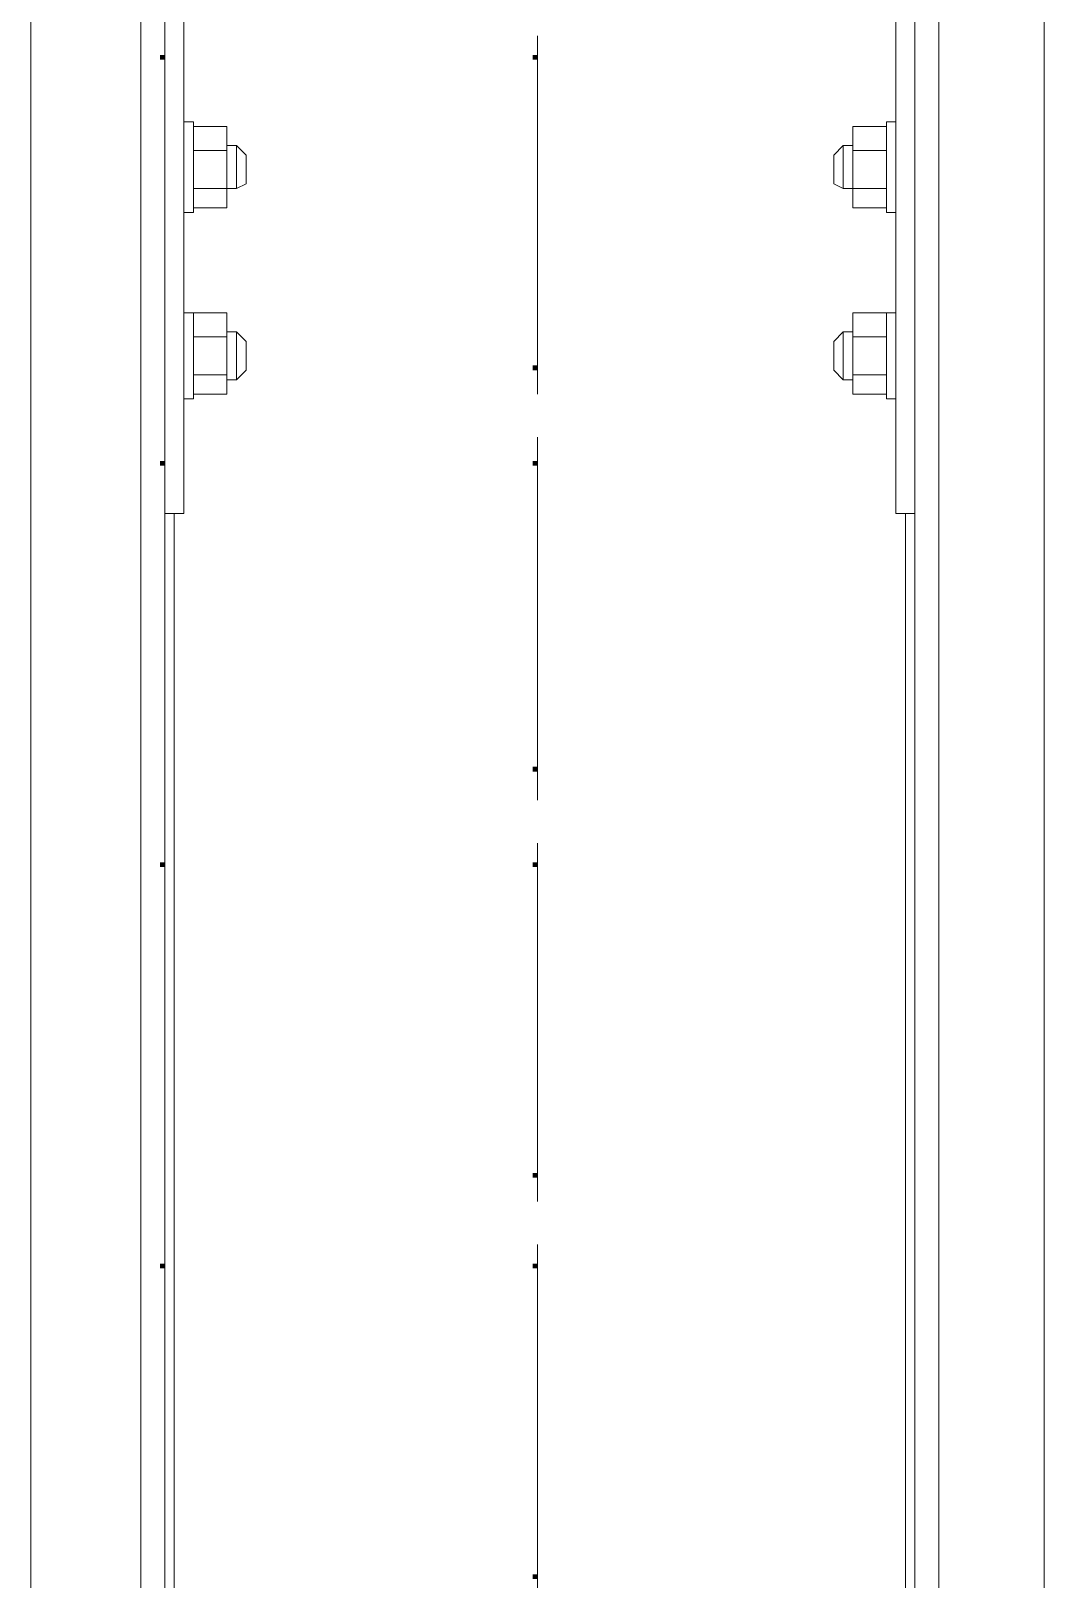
# Model space of a CAD drawing. Header units: metres. Extents: x -223175 to -223082, y -66 to 73.
# Drawn here: x -223169.5491 to -223169.2782, y 33.2724 to 33.6865 of the extents above; entities that cross this region are included whole.
import ezdxf

# ---------------------------------------------------------------- set-up
doc = ezdxf.new("R2010")
doc.units = ezdxf.units.M
doc.header["$MEASUREMENT"] = 0
doc.layers.add('cs-lift.cs', color=7, linetype='Continuous')

msp = doc.modelspace()

# ---------------------------------------------------------------- hatches: boundary and pattern name
at = {"layer": 'cs-lift.cs', "linetype": 'Continuous', "lineweight": 0, "true_color": 0x000000}
for points in [[(-223169.51334, 33.67884), (-223169.51334, 33.68011), (-223169.51461, 33.68011), (-223169.51461, 33.67884)], [(-223169.41365, 33.67884), (-223169.41365, 33.68011), (-223169.41493, 33.68011), (-223169.41493, 33.67884)], [(-223169.41365, 33.59577), (-223169.41365, 33.59705), (-223169.41493, 33.59705), (-223169.41493, 33.59577)], [(-223169.51334, 33.57021), (-223169.51334, 33.57149), (-223169.51461, 33.57149), (-223169.51461, 33.57021)], [(-223169.41365, 33.57021), (-223169.41365, 33.57149), (-223169.41493, 33.57149), (-223169.41493, 33.57021)], [(-223169.41365, 33.48842), (-223169.41365, 33.4897), (-223169.41493, 33.4897), (-223169.41493, 33.48842)], [(-223169.51334, 33.46286), (-223169.51334, 33.46414), (-223169.51461, 33.46414), (-223169.51461, 33.46286)], [(-223169.41365, 33.46286), (-223169.41365, 33.46414), (-223169.41493, 33.46414), (-223169.41493, 33.46286)], [(-223169.41365, 33.37979), (-223169.41365, 33.38107), (-223169.41493, 33.38107), (-223169.41493, 33.37979)], [(-223169.51334, 33.35552), (-223169.51334, 33.35679), (-223169.51461, 33.35679), (-223169.51461, 33.35552)], [(-223169.41365, 33.35552), (-223169.41365, 33.35679), (-223169.41493, 33.35679), (-223169.41493, 33.35552)], [(-223169.41365, 33.27245), (-223169.41365, 33.27373), (-223169.41493, 33.27373), (-223169.41493, 33.27245)]]:
    msp.add_hatch(color=18, dxfattribs=at).paths.add_polyline_path(points)

# ---------------------------------------------------------------- linework, layer by layer
at = {"layer": 'cs-lift.cs', "color": 7, "linetype": 'Continuous', "lineweight": 0, "flags": 128}
for points in [[(-223169.50822, 33.75808), (-223169.50822, 33.55743)], [(-223169.3127, 33.75808), (-223169.3127, 33.55743)], [(-223169.50822, 33.74273), (-223169.51334, 33.74273), (-223169.51334, 33.55743), (-223169.50822, 33.55743)], [(-223169.3127, 33.74273), (-223169.3178, 33.74273), (-223169.3178, 33.55743), (-223169.3127, 33.55743)], [(-223169.5389, 33.74018), (-223169.54912, 33.72995), (-223169.54912, 32.65647), (-223169.5389, 32.64625)], [(-223169.51973, 33.74018), (-223169.51973, 32.64625)], [(-223169.30631, 33.74018), (-223169.30631, 32.75232)], [(-223169.27819, 33.72995), (-223169.27819, 32.75743)], [(-223169.41365, 33.61367), (-223169.41365, 33.68523)], [(-223169.51334, 33.66094), (-223169.51334, 33.58938)], [(-223169.50822, 33.66223), (-223169.50566, 33.66223)], [(-223169.50822, 33.63794), (-223169.50566, 33.63794), (-223169.50566, 33.66223)], [(-223169.50566, 33.66094), (-223169.49672, 33.66094), (-223169.49672, 33.65455)], [(-223169.41365, 33.58938), (-223169.41365, 33.66094)], [(-223169.32036, 33.66094), (-223169.32931, 33.66094), (-223169.32931, 33.65455), (-223169.32036, 33.65455)], [(-223169.3178, 33.66223), (-223169.32036, 33.66223), (-223169.32036, 33.63794)], [(-223169.49417, 33.65584), (-223169.49672, 33.65584)], [(-223169.49161, 33.65328), (-223169.49417, 33.65584)], [(-223169.49417, 33.65584), (-223169.49417, 33.64433)], [(-223169.33442, 33.65328), (-223169.33187, 33.65584)], [(-223169.33187, 33.65584), (-223169.32931, 33.65584)], [(-223169.33187, 33.64433), (-223169.33187, 33.65584)], [(-223169.49672, 33.64433), (-223169.49672, 33.65455), (-223169.50566, 33.65455)], [(-223169.49161, 33.65328), (-223169.49161, 33.64561)], [(-223169.33442, 33.64561), (-223169.33442, 33.65328)], [(-223169.32931, 33.65455), (-223169.32931, 33.64433), (-223169.32036, 33.64433)], [(-223169.50566, 33.63922), (-223169.49672, 33.63922), (-223169.49672, 33.64433), (-223169.50566, 33.64433)], [(-223169.49417, 33.64433), (-223169.49672, 33.64433)], [(-223169.49161, 33.64561), (-223169.49417, 33.64433)], [(-223169.33442, 33.64561), (-223169.33187, 33.64433)], [(-223169.33187, 33.64433), (-223169.32931, 33.64433)], [(-223169.32036, 33.63922), (-223169.32931, 33.63922), (-223169.32931, 33.64433)], [(-223169.3178, 33.63794), (-223169.32036, 33.63794)], [(-223169.50822, 33.61111), (-223169.50566, 33.61111)], [(-223169.50822, 33.58811), (-223169.50566, 33.58811), (-223169.50566, 33.61111)], [(-223169.50566, 33.61111), (-223169.49672, 33.61111), (-223169.49672, 33.60472)], [(-223169.32036, 33.61111), (-223169.32931, 33.61111), (-223169.32931, 33.60472), (-223169.32036, 33.60472)], [(-223169.3178, 33.61111), (-223169.32036, 33.61111), (-223169.32036, 33.58811)], [(-223169.49417, 33.60599), (-223169.49672, 33.60599)], [(-223169.49161, 33.60344), (-223169.49417, 33.60599)], [(-223169.49417, 33.60599), (-223169.49417, 33.59321)], [(-223169.33442, 33.60344), (-223169.33187, 33.60599)], [(-223169.33187, 33.60599), (-223169.32931, 33.60599)], [(-223169.33187, 33.59321), (-223169.33187, 33.60599)], [(-223169.49672, 33.5945), (-223169.49672, 33.60472), (-223169.50566, 33.60472)], [(-223169.49161, 33.60344), (-223169.49161, 33.59577)], [(-223169.33442, 33.59577), (-223169.33442, 33.60344)], [(-223169.32931, 33.60472), (-223169.32931, 33.5945), (-223169.32036, 33.5945)], [(-223169.50566, 33.58938), (-223169.49672, 33.58938), (-223169.49672, 33.5945), (-223169.50566, 33.5945)], [(-223169.49417, 33.59321), (-223169.49672, 33.59321)], [(-223169.49161, 33.59577), (-223169.49417, 33.59321)], [(-223169.33442, 33.59577), (-223169.33187, 33.59321)], [(-223169.33187, 33.59321), (-223169.32931, 33.59321)], [(-223169.32036, 33.58938), (-223169.32931, 33.58938), (-223169.32931, 33.5945)], [(-223169.3178, 33.58811), (-223169.32036, 33.58811)], [(-223169.41365, 33.50631), (-223169.41365, 33.57788)], [(-223169.51334, 33.55743), (-223169.51334, 32.82772)], [(-223169.51078, 33.55743), (-223169.51078, 32.82772)], [(-223169.31525, 33.55743), (-223169.31525, 32.82772)], [(-223169.3127, 33.55743), (-223169.3127, 32.82772)], [(-223169.51334, 33.55232), (-223169.51334, 33.48075)], [(-223169.41365, 33.48075), (-223169.41365, 33.55232)], [(-223169.41365, 33.39769), (-223169.41365, 33.46925)], [(-223169.51334, 33.44497), (-223169.51334, 33.3734)], [(-223169.41365, 33.3734), (-223169.41365, 33.44497)], [(-223169.41365, 33.29034), (-223169.41365, 33.36191)], [(-223169.51334, 33.33635), (-223169.51334, 33.26478)], [(-223169.41365, 33.26478), (-223169.41365, 33.33635)]]:
    msp.add_lwpolyline(points, dxfattribs=at)

doc.saveas('drawing.dxf')
